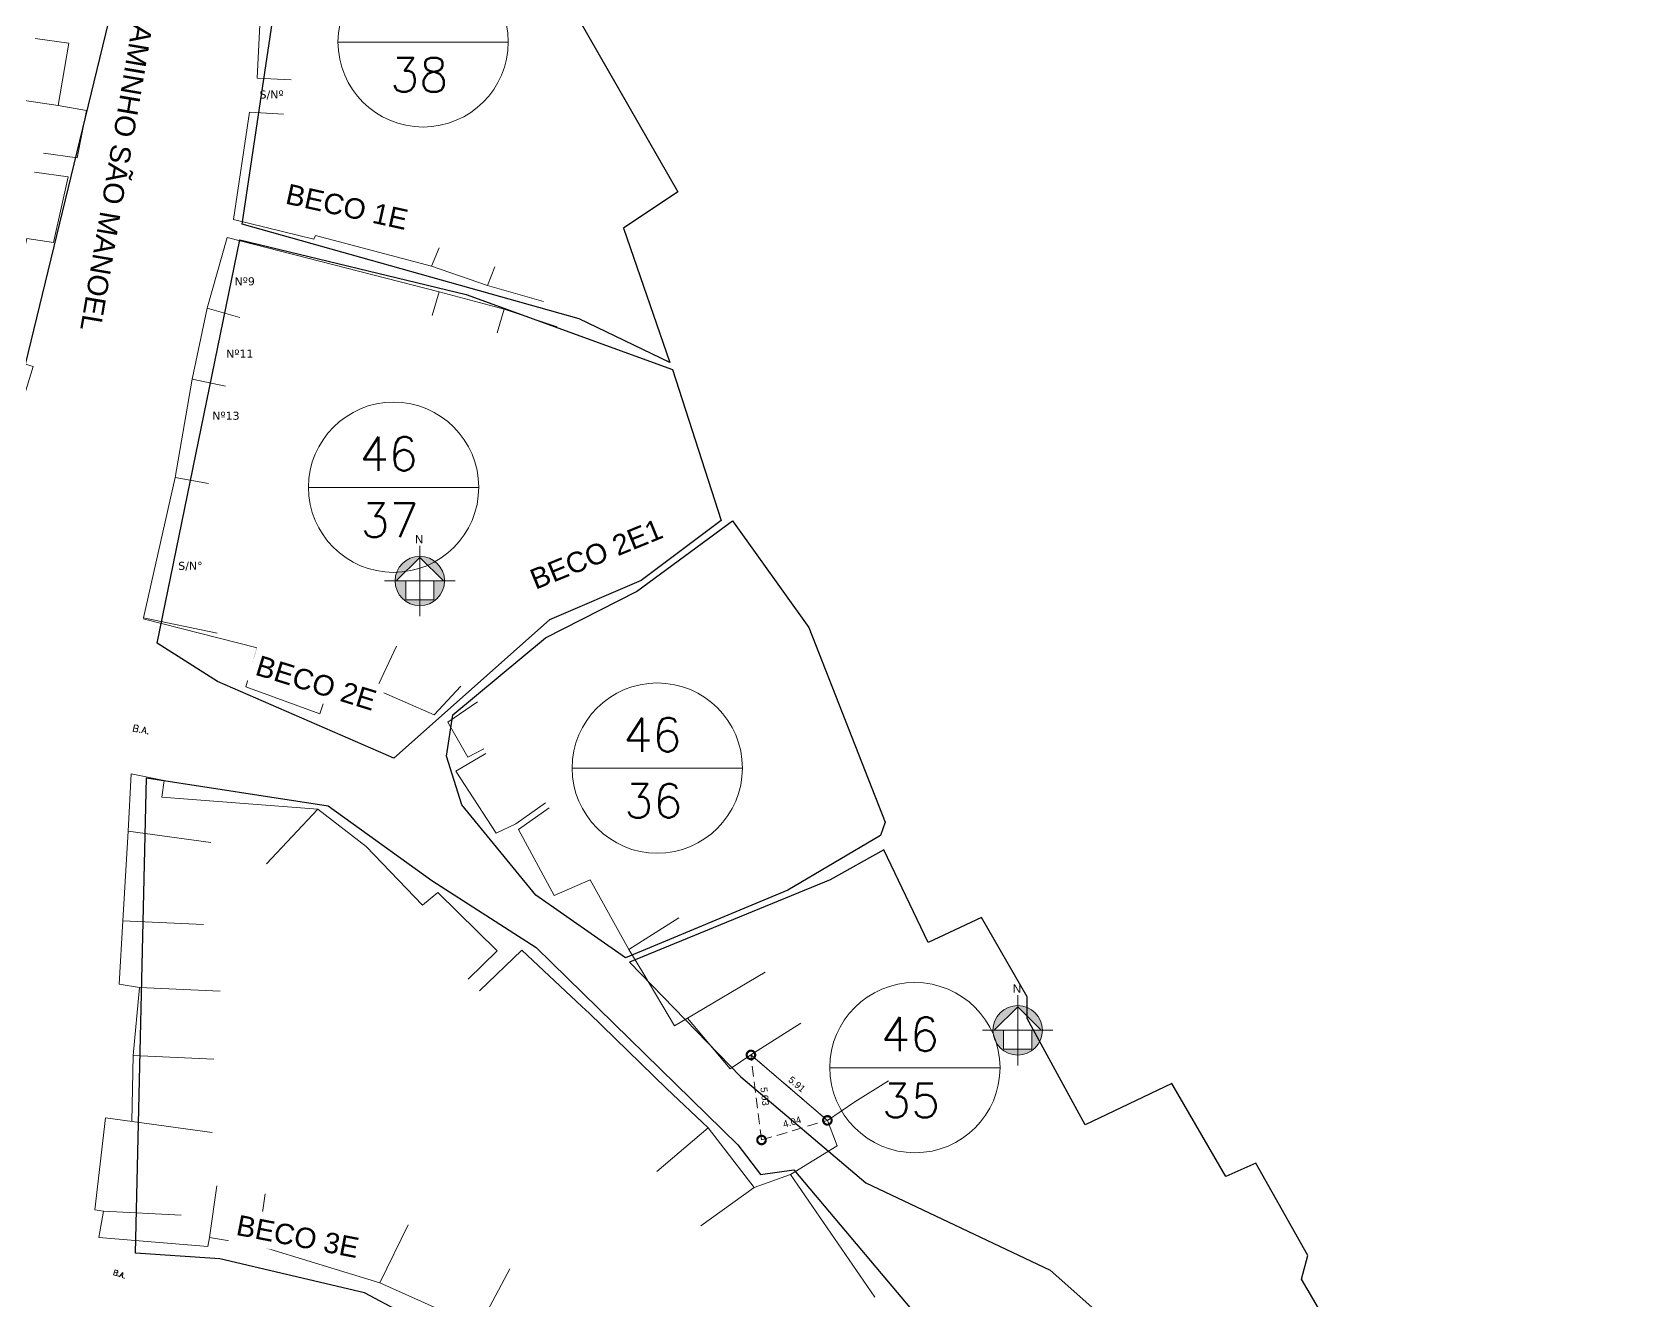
# Model space of a CAD drawing. Header units: metres. Extents: x 359188 to 359409, y 7352322 to 7352892.
# Drawn here: x 359277.8 to 359371.8, y 7352700.9 to 7352775.4 of the extents above; entities that cross this region are included whole.
import ezdxf
from ezdxf.enums import TextEntityAlignment as Align

# ---------------------------------------------------------------- set-up
doc = ezdxf.new("R2010")
doc.units = ezdxf.units.M
doc.header["$LTSCALE"] = 2.5
doc.set_wipeout_variables(frame=1)
doc.linetypes.add('AVT-LIN-ESTRADA DE TERRA', pattern=[0.7, 0.3, -0.1, 0.2, -0.1])
doc.linetypes.add('DLT-STY-LIN-HIDDEN', pattern=[0.375, 0.25, -0.125])
doc.layers.get('0').update_dxf_attribs({"color": 255, "lineweight": 13})
for name, color, linetype in [('0-quadras', 6, 'Continuous'), ('_COTAS', 1, 'Continuous'), ('ZZ-Carimbo Texto', 7, 'Continuous')]:
    doc.layers.add(name, color=color, linetype=linetype)
for name, color, linetype, lineweight, true_color in [('AVT-LT-CAD-ETIQUETA NUMERO DE CASA', 252, 'Continuous', 0, 0x858585), ('AVT-LT-URB-DIVISA TERRENO OU AL PREDIAL', 251, 'Continuous', 13, 0x5c5c5c), ('AVT-LT-VIA-ESTRADA DE TERRA', 8, 'AVT-LIN-ESTRADA DE TERRA', 30, 0x787878), ('AVT-PL-CAR-MARCO NORTE', 8, 'Continuous', 0, 0x828282)]:
    doc.layers.add(name, color=color, linetype=linetype, lineweight=lineweight, true_color=true_color)
for name, color, linetype, lineweight in [('AVT-LT-URB-CERCAS-ALAMBRADO OU CERCA VIVA-MISTA-MADEIRA-ARAME', 7, 'AVT-LIN-CERCAS TAPUME E ALAMBRADO', 5), ('COTAS', 7, 'Continuous', 9), ('DLT-C3-PRF-TUBULAÇÃO 3D -COLETOR', 2, 'Continuous', 20), ('TEXTO', 7, 'Continuous', 9)]:
    doc.layers.add(name, color=color, linetype=linetype, lineweight=lineweight)
doc.styles.add('CARIMBO', font='arial.ttf', dxfattribs={"height": 2})
doc.styles.add('PV_GAZ', font='arial.ttf', dxfattribs={"height": 0.5})
doc.styles.add('ROMANS', font='romans.shx', dxfattribs={"height": 0.65})
doc.styles.add('SABESP', font='ROMANS.shx')
doc.styles.get("Standard").update_dxf_attribs({"font": 'arial.ttf'})
doc.linetypes.add('AVT-LIN-CERCAS TAPUME E ALAMBRADO', pattern='A,0.9,-0.08,[132,ltypeshp.shx,S=0.08,R=0,X=-0.08,Y=0],-0.08', length=1.06)

# ---------------------------------------------------------------- blocks, each defined once
blk = doc.blocks.new('AVT-PL-MARCO_NORTE')
at = {"layer": 'AVT-PL-CAR-MARCO NORTE', "linetype": 'Continuous', "ltscale": 0.05}
h = blk.add_hatch(color=2, dxfattribs=at)
h.paths.add_polyline_path([(3.46, 0), (3.63, 0, 0.414214), (0, 3.63), (0, 3.46)])
h.paths.add_polyline_path([(3.63, 0), (2.07, 0), (2.07, -2.77), (0, -2.77), (0, -3.63, 0.414214)])
h.paths.add_polyline_path([(0, -2.77), (-2.07, -2.77), (-2.07, 0), (-3.46, 0), (-3.63, 0, 0.414214), (0, -3.63)])
h.paths.add_polyline_path([(0, 3.46), (0, 3.63, 0.414214), (-3.63, 0), (-3.46, 0)])
at = {"layer": 'AVT-PL-CAR-MARCO NORTE', "color": 1, "linetype": 'Continuous', "ltscale": 0.05}
for p, q in [((0, 5.18), (0, -5.18)), ((5.18, 0), (-5.18, 0))]:
    blk.add_line(p, q, dxfattribs=at)
at = {"layer": 'AVT-PL-CAR-MARCO NORTE', "color": 8, "linetype": 'Continuous', "ltscale": 0.05}
blk.add_lwpolyline([(2.07, -2.77), (-2.07, -2.77), (-2.07, 0), (-3.46, 0), (0, 3.46), (3.46, 0), (2.07, 0)], close=True, dxfattribs=at)
blk.add_circle((0, 0), 3.63, dxfattribs=at)
blk.add_solid([(-3.46, 0), (-3.46, 0), (0, 3.46)], dxfattribs=at)
at = {"layer": 'AVT-PL-CAR-MARCO NORTE', "color": 2, "linetype": 'Continuous', "ltscale": 0.05}
blk.add_text('N', height=1.21, dxfattribs=at).set_placement((-0.71, 5.52))
blk = doc.blocks.new('_DotSmall')
at = {"color": 0, "linetype": 'ByBlock', "const_width": 0.5}
blk.add_lwpolyline([(-0.0625, 0, 1), (0.0625, 0, 1)], format="xyb", close=True, dxfattribs=at)

msp = doc.modelspace()

# ---------------------------------------------------------------- linework, layer by layer
at = {"layer": '0-quadras', "color": 5, "lineweight": 30, "ltscale": 0.3}
msp.add_lwpolyline([(359347.913, 7352708.163), (359344.75, 7352713.628), (359339.662, 7352711.195), (359336.244, 7352717.444), (359336.244, 7352718.729), (359333.564, 7352723.389), (359330.443, 7352721.921), (359327.841, 7352727.353), (359324.682, 7352725.59), (359312.887, 7352720.756), (359319.429, 7352714.013), (359326.768, 7352707.794), (359337.601, 7352702.66), (359367.319, 7352676.244), (359371.835, 7352689.717), (359362.977, 7352694.2), (359359.232, 7352698.971), (359355.56, 7352696.696), (359352.366, 7352702.127), (359352.733, 7352703.521), (359349.686, 7352708.952)], close=True, dxfattribs=at)
at = {"layer": '_COTAS', "color": 8, "lineweight": 0, "true_color": 0x828282}
for p, q in [((359320.017, 7352715.297, 2.115), (359320.013, 7352715.291, 2.115)), ((359320.017, 7352715.297, 2.115), (359320.013, 7352715.291, 2.115)), ((359320.017, 7352715.297, 2.115), (359320.013, 7352715.291, 2.115)), ((359320.038, 7352715.308, 2.115), (359320.045, 7352715.309, 2.115)), ((359320.038, 7352715.308, 2.115), (359320.045, 7352715.309, 2.115)), ((359320.038, 7352715.308, 2.115), (359320.045, 7352715.309, 2.115)), ((359324.508, 7352711.453, 2.115), (359324.503, 7352711.448, 2.115)), ((359324.508, 7352711.453, 2.115), (359324.503, 7352711.448, 2.115)), ((359324.508, 7352711.453, 2.115), (359324.503, 7352711.448, 2.115)), ((359324.52, 7352711.451, 2.115), (359324.522, 7352711.444, 2.115)), ((359324.52, 7352711.451, 2.115), (359324.522, 7352711.444, 2.115)), ((359324.52, 7352711.451, 2.115), (359324.522, 7352711.444, 2.115)), ((359320.65, 7352710.298, 2.115), (359320.653, 7352710.291, 2.115)), ((359320.65, 7352710.298, 2.115), (359320.653, 7352710.291, 2.115)), ((359320.65, 7352710.298, 2.115), (359320.653, 7352710.291, 2.115)), ((359320.659, 7352710.312, 2.115), (359320.667, 7352710.313, 2.115)), ((359320.659, 7352710.312, 2.115), (359320.667, 7352710.313, 2.115)), ((359320.659, 7352710.312, 2.115), (359320.667, 7352710.313, 2.115))]:
    msp.add_line(p, q, dxfattribs=at)
at = {"layer": '_COTAS', "color": 251, "linetype": 'DLT-STY-LIN-HIDDEN', "lineweight": 5}
for p, q in [((359320.647, 7352710.31, 2.115), (359320.026, 7352715.307, 2.115)), ((359324.516, 7352711.463, 2.115), (359320.026, 7352715.307, 2.115)), ((359320.647, 7352710.31, 2.115), (359320.026, 7352715.307, 2.115)), ((359324.516, 7352711.463, 2.115), (359320.026, 7352715.307, 2.115)), ((359320.647, 7352710.31, 2.115), (359320.026, 7352715.307, 2.115)), ((359324.516, 7352711.463, 2.115), (359320.026, 7352715.307, 2.115)), ((359320.647, 7352710.31, 2.115), (359324.516, 7352711.463, 2.115)), ((359320.647, 7352710.31, 2.115), (359324.516, 7352711.463, 2.115)), ((359320.647, 7352710.31, 2.115), (359324.516, 7352711.463, 2.115))]:
    msp.add_line(p, q, dxfattribs=at)
at = {"layer": 'AVT-LT-URB-CERCAS-ALAMBRADO OU CERCA VIVA-MISTA-MADEIRA-ARAME', "ltscale": 2.5, "elevation": 2.189}
msp.add_lwpolyline([(359320.221, 7352707.514), (359322.35, 7352708.275), (359327.306, 7352701.071)], dxfattribs=at)
msp.add_lwpolyline([(359320.221, 7352707.514), (359322.35, 7352708.275), (359327.306, 7352701.071)], dxfattribs=at)
msp.add_lwpolyline([(359320.221, 7352707.514), (359322.35, 7352708.275), (359327.306, 7352701.071)], dxfattribs=at)
at = {"layer": 'AVT-LT-URB-DIVISA TERRENO OU AL PREDIAL', "flags": 128}
for points, elevation in [([(359299.862, 7352819.209), (359296.682, 7352819.118), (359295.145, 7352818.496), (359293.521, 7352816.712), (359292.82, 7352814.099), (359292.839, 7352811.885), (359292.295, 7352811.884), (359292.185, 7352804.935), (359291.75, 7352804.907), (359291.686, 7352797.466), (359292.145, 7352789.057), (359291.85, 7352783.393), (359291.318, 7352778.598), (359291.015, 7352772.682)], 1.568), ([(359299.862, 7352819.209), (359296.682, 7352819.118), (359295.145, 7352818.496), (359293.521, 7352816.712), (359292.82, 7352814.099), (359292.839, 7352811.885), (359292.295, 7352811.884), (359292.185, 7352804.935), (359291.75, 7352804.907), (359291.686, 7352797.466), (359292.145, 7352789.057), (359291.85, 7352783.393), (359291.318, 7352778.598), (359291.015, 7352772.682)], 1.568), ([(359279.964, 7352774.746), (359277.984, 7352775.025)], 2.137), ([(359279.964, 7352774.746), (359279.329, 7352771.089), (359280.996, 7352770.787), (359280.443, 7352768.005)], 2.137), ([(359291.015, 7352772.682), (359293.012, 7352772.58)], 1.568), ([(359279.329, 7352771.089), (359277.349, 7352771.368)], 2.097), ([(359290.57, 7352770.681), (359289.637, 7352764.381)], 1.568), ([(359290.57, 7352770.681), (359292.567, 7352770.579)], 1.568), ([(359280.443, 7352768.005), (359278.463, 7352768.284)], 2.137), ([(359279.93, 7352766.892), (359279.056, 7352763.039), (359277.502, 7352763.258), (359275.909, 7352756.345), (359277.861, 7352755.755), (359276.873, 7352752.482)], 2.243), ([(359279.93, 7352766.892), (359277.95, 7352767.171)], 2.243), ([(359307.84, 7352759.56), (359304.545, 7352760.516), (359301.257, 7352761.646), (359294.448, 7352763.45), (359294.359, 7352763.228), (359289.637, 7352764.381)], 2.29), ([(359289.268, 7352763.328), (359288.076, 7352759.17), (359287.204, 7352755.009), (359286.2, 7352749.226), (359284.347, 7352740.974), (359288.672, 7352740.087)], 1.568), ([(359289.268, 7352763.328), (359301.713, 7352760.143), (359305.534, 7352759.12), (359308.65, 7352758.07)], 2.231), ([(359301.257, 7352761.646), (359301.704, 7352762.728)], 2.094), ([(359304.545, 7352760.516), (359304.992, 7352761.598)], 2.052), ([(359301.713, 7352760.143), (359301.292, 7352758.744)], 2.045), ([(359288.076, 7352759.17), (359290.003, 7352758.635)], 1.568), ([(359305.534, 7352759.12), (359305.113, 7352757.721)], 2.042), ([(359287.204, 7352755.009), (359289.161, 7352754.599)], 1.568), ([(359286.2, 7352749.226), (359288.171, 7352748.884)], 1.568)]:
    msp.add_lwpolyline(points, dxfattribs=dict(at, elevation=elevation))
at = {"layer": 'AVT-LT-URB-DIVISA TERRENO OU AL PREDIAL', "ltscale": 2.5}
for points, elevation in [([(359284.327, 7352740.929), (359291.028, 7352739.229), (359290.364, 7352736.939), (359294.7, 7352735.354), (359295.476, 7352737.65), (359298.005, 7352736.774), (359299.197, 7352739.322)], 1.969), ([(359284.327, 7352740.929), (359291.028, 7352739.229), (359290.364, 7352736.939), (359294.7, 7352735.354), (359295.476, 7352737.65), (359298.005, 7352736.774), (359299.197, 7352739.322)], 1.969), ([(359284.327, 7352740.929), (359291.028, 7352739.229), (359290.364, 7352736.939), (359294.7, 7352735.354), (359295.476, 7352737.65), (359298.005, 7352736.774), (359299.197, 7352739.322)], 1.969), ([(359302.988, 7352736.96), (359301.413, 7352735.279), (359298.005, 7352736.774)], 1.969), ([(359302.988, 7352736.96), (359301.413, 7352735.279), (359298.005, 7352736.774)], 1.969), ([(359302.988, 7352736.96), (359301.413, 7352735.279), (359298.005, 7352736.774)], 1.969), ([(359304.344, 7352733.283), (359303.402, 7352732.803), (359302.221, 7352734.854), (359303.97, 7352736.04)], 1.911), ([(359304.344, 7352733.283), (359303.402, 7352732.803), (359302.221, 7352734.854), (359303.97, 7352736.04)], 1.911), ([(359304.344, 7352733.283), (359303.402, 7352732.803), (359302.221, 7352734.854), (359303.97, 7352736.04)], 1.911), ([(359307.96, 7352730.11), (359306.211, 7352728.876), (359305.053, 7352728.326), (359302.682, 7352731.985), (359304.449, 7352733.006)], 1.911), ([(359307.96, 7352730.11), (359306.211, 7352728.876), (359305.053, 7352728.326), (359302.682, 7352731.985), (359304.449, 7352733.006)], 1.911), ([(359307.96, 7352730.11), (359306.211, 7352728.876), (359305.053, 7352728.326), (359302.682, 7352731.985), (359304.449, 7352733.006)], 1.911), ([(359283.614, 7352731.814), (359283.439, 7352728.451), (359283.138, 7352723.186), (359282.926, 7352719.47), (359284.114, 7352719.272), (359283.738, 7352715.265), (359283.662, 7352711.404)], 2.515), ([(359283.614, 7352731.814), (359283.439, 7352728.451), (359283.138, 7352723.186), (359282.926, 7352719.47), (359284.114, 7352719.272), (359283.738, 7352715.265), (359283.662, 7352711.404)], 2.515), ([(359283.614, 7352731.814), (359283.439, 7352728.451), (359283.138, 7352723.186), (359282.926, 7352719.47), (359284.114, 7352719.272), (359283.738, 7352715.265), (359283.662, 7352711.404)], 2.515), ([(359283.614, 7352731.814), (359285.566, 7352731.421), (359285.42, 7352730.456), (359294.587, 7352729.753), (359291.572, 7352726.527)], 2.515), ([(359283.614, 7352731.814), (359285.566, 7352731.421), (359285.42, 7352730.456), (359294.587, 7352729.753), (359291.572, 7352726.527)], 2.515), ([(359283.614, 7352731.814), (359285.566, 7352731.421), (359285.42, 7352730.456), (359294.587, 7352729.753), (359291.572, 7352726.527)], 2.515), ([(359294.587, 7352729.753), (359297.422, 7352727.542), (359300.738, 7352724.1), (359301.642, 7352724.852), (359305.117, 7352721.414), (359303.415, 7352719.758)], 1.967), ([(359294.587, 7352729.753), (359297.422, 7352727.542), (359300.738, 7352724.1), (359301.642, 7352724.852), (359305.117, 7352721.414), (359303.415, 7352719.758)], 1.967), ([(359294.587, 7352729.753), (359297.422, 7352727.542), (359300.738, 7352724.1), (359301.642, 7352724.852), (359305.117, 7352721.414), (359303.415, 7352719.758)], 1.967), ([(359316.291, 7352717.475), (359315.529, 7352717.015), (359313.682, 7352720.155), (359312.861, 7352721.497), (359310.578, 7352725.601), (359308.462, 7352724.676), (359306.382, 7352728.557), (359308.178, 7352729.823)], 1.911), ([(359316.291, 7352717.475), (359315.529, 7352717.015), (359313.682, 7352720.155), (359312.861, 7352721.497), (359310.578, 7352725.601), (359308.462, 7352724.676), (359306.382, 7352728.557), (359308.178, 7352729.823)], 1.911), ([(359316.291, 7352717.475), (359315.529, 7352717.015), (359313.682, 7352720.155), (359312.861, 7352721.497), (359310.578, 7352725.601), (359308.462, 7352724.676), (359306.382, 7352728.557), (359308.178, 7352729.823)], 1.911), ([(359283.439, 7352728.451), (359288.306, 7352727.784)], 2.087), ([(359283.439, 7352728.451), (359288.306, 7352727.784)], 2.087), ([(359283.439, 7352728.451), (359288.306, 7352727.784)], 2.087), ([(359283.138, 7352723.186), (359287.872, 7352722.97)], 2.299), ([(359283.138, 7352723.186), (359287.872, 7352722.97)], 2.299), ([(359283.138, 7352723.186), (359287.872, 7352722.97)], 2.299), ([(359312.861, 7352721.497), (359315.786, 7352723.365)], 1.911), ([(359312.861, 7352721.497), (359315.786, 7352723.365)], 1.911), ([(359312.861, 7352721.497), (359315.786, 7352723.365)], 1.911), ([(359304.079, 7352719.076), (359306.574, 7352721.452), (359310.097, 7352718.147), (359310.526, 7352717.761), (359315.066, 7352713.334), (359317.509, 7352711.017)], 1.8), ([(359304.079, 7352719.076), (359306.574, 7352721.452), (359310.097, 7352718.147), (359310.526, 7352717.761), (359315.066, 7352713.334), (359317.509, 7352711.017)], 1.8), ([(359304.079, 7352719.076), (359306.574, 7352721.452), (359310.097, 7352718.147), (359310.526, 7352717.761), (359315.066, 7352713.334), (359317.509, 7352711.017)], 1.8), ([(359320.853, 7352720.164), (359316.291, 7352717.475), (359318.796, 7352714.485), (359320.026, 7352715.307), (359324.516, 7352711.463), (359326.129, 7352712.56), (359328.108, 7352713.791)], 1.911), ([(359320.853, 7352720.164), (359316.291, 7352717.475), (359318.796, 7352714.485), (359320.026, 7352715.307), (359324.516, 7352711.463), (359326.129, 7352712.56), (359328.108, 7352713.791)], 1.911), ([(359320.853, 7352720.164), (359316.291, 7352717.475), (359318.796, 7352714.485), (359320.026, 7352715.307), (359324.516, 7352711.463), (359326.129, 7352712.56), (359328.108, 7352713.791)], 1.911), ([(359284.114, 7352719.272), (359288.848, 7352719.056)], 2.299), ([(359284.114, 7352719.272), (359288.848, 7352719.056)], 2.299), ([(359284.114, 7352719.272), (359288.848, 7352719.056)], 2.299), ([(359320.026, 7352715.307), (359322.95, 7352717.175)], 2.085), ([(359320.026, 7352715.307), (359322.95, 7352717.175)], 2.085), ([(359320.026, 7352715.307), (359322.95, 7352717.175)], 2.085), ([(359283.738, 7352715.265), (359288.472, 7352715.049)], 2.299), ([(359283.738, 7352715.265), (359288.472, 7352715.049)], 2.299), ([(359283.738, 7352715.265), (359288.472, 7352715.049)], 2.299), ([(359324.516, 7352711.463), (359325.088, 7352709.96), (359322.35, 7352708.275)], 2.12), ([(359324.516, 7352711.463), (359325.088, 7352709.96), (359322.35, 7352708.275)], 2.12), ([(359324.516, 7352711.463), (359325.088, 7352709.96), (359322.35, 7352708.275)], 2.12), ([(359320.221, 7352707.514), (359317.089, 7352705.275)], 2.189), ([(359320.221, 7352707.514), (359317.089, 7352705.275)], 2.189), ([(359320.221, 7352707.514), (359317.089, 7352705.275)], 2.189)]:
    msp.add_lwpolyline(points, dxfattribs=dict(at, elevation=elevation))
for points in [[(359288.376, 7352710.749), (359282.106, 7352711.62), (359281.484, 7352706.211), (359281.987, 7352706.129), (359281.725, 7352704.582), (359288.121, 7352704.047), (359288.218, 7352704.588), (359291.061, 7352704.105), (359298.236, 7352701.916), (359304.041, 7352699.322)], [(359288.376, 7352710.749), (359282.106, 7352711.62), (359281.484, 7352706.211), (359281.987, 7352706.129), (359281.725, 7352704.582), (359288.121, 7352704.047), (359288.218, 7352704.588), (359291.061, 7352704.105), (359298.236, 7352701.916), (359304.041, 7352699.322)], [(359288.376, 7352710.749), (359282.106, 7352711.62), (359281.484, 7352706.211), (359281.987, 7352706.129), (359281.725, 7352704.582), (359288.121, 7352704.047), (359288.218, 7352704.588), (359291.061, 7352704.105), (359298.236, 7352701.916), (359304.041, 7352699.322)], [(359314.504, 7352708.465), (359317.509, 7352711.017), (359320.221, 7352707.514)], [(359314.504, 7352708.465), (359317.509, 7352711.017), (359320.221, 7352707.514)], [(359314.504, 7352708.465), (359317.509, 7352711.017), (359320.221, 7352707.514)], [(359288.218, 7352704.588), (359288.652, 7352707.621)], [(359288.218, 7352704.588), (359288.652, 7352707.621)], [(359288.218, 7352704.588), (359288.652, 7352707.621)], [(359291.061, 7352704.105), (359291.495, 7352707.138)], [(359291.061, 7352704.105), (359291.495, 7352707.138)], [(359291.061, 7352704.105), (359291.495, 7352707.138)], [(359281.987, 7352706.129), (359286.564, 7352705.886)], [(359281.987, 7352706.129), (359286.564, 7352705.886)], [(359281.987, 7352706.129), (359286.564, 7352705.886)], [(359298.236, 7352701.916), (359299.883, 7352705.335)], [(359298.236, 7352701.916), (359299.883, 7352705.335)], [(359298.236, 7352701.916), (359299.883, 7352705.335)], [(359304.041, 7352699.322), (359305.873, 7352702.741)], [(359304.041, 7352699.322), (359305.873, 7352702.741)], [(359304.041, 7352699.322), (359305.873, 7352702.741)]]:
    msp.add_lwpolyline(points, dxfattribs=at)
at = {"layer": 'COTAS', "ltscale": 4}
for p, q in [((359295.77, 7352774.808), (359305.77, 7352774.808)), ((359294.038, 7352748.646), (359304.038, 7352748.646)), ((359309.525, 7352732.15), (359319.525, 7352732.15)), ((359324.657, 7352714.553), (359334.657, 7352714.553))]:
    msp.add_line(p, q, dxfattribs=at)
at = {"layer": 'COTAS'}
for centre in [(359300.77, 7352774.816), (359299.038, 7352748.653), (359314.525, 7352732.158), (359329.657, 7352714.561)]:
    msp.add_circle(centre, 5, dxfattribs=at)

# ---------------------------------------------------------------- block references
at = {"layer": '_COTAS', "color": 251, "lineweight": 5}
for p, rotation in [((359320.026, 7352715.307, 2.115), 139.4352257527861), ((359320.026, 7352715.307, 2.115), 139.4352257527861), ((359320.026, 7352715.307, 2.115), 139.4352257527861), ((359320.026, 7352715.307, 2.115), 97.08905477710965), ((359320.026, 7352715.307, 2.115), 97.08905477710965), ((359320.026, 7352715.307, 2.115), 97.08905477710965), ((359324.516, 7352711.463, 2.115), 319.4352257527861), ((359324.516, 7352711.463, 2.115), 319.4352257527861), ((359324.516, 7352711.463, 2.115), 319.4352257527861), ((359324.516, 7352711.463, 2.115), 16.58650200756899), ((359324.516, 7352711.463, 2.115), 16.58650200756899), ((359324.516, 7352711.463, 2.115), 16.58650200756899), ((359320.647, 7352710.31, 2.115), 196.586502007569), ((359320.647, 7352710.31, 2.115), 196.586502007569), ((359320.647, 7352710.31, 2.115), 196.586502007569), ((359320.647, 7352710.31, 2.115), 277.0890547771097), ((359320.647, 7352710.31, 2.115), 277.0890547771097), ((359320.647, 7352710.31, 2.115), 277.0890547771097)]:
    msp.add_blockref('_DotSmall', p, dxfattribs=dict(at, rotation=rotation))
at = {"layer": 'AVT-LT-VIA-ESTRADA DE TERRA', "ltscale": 2.5, "xscale": 0.4, "yscale": 0.4, "zscale": 0.4}
for p in [(359300.577, 7352743.151), (359335.694, 7352716.753), (359335.694, 7352716.753), (359335.694, 7352716.753)]:
    msp.add_blockref('AVT-PL-MARCO_NORTE', p, dxfattribs=at)

# ---------------------------------------------------------------- texts
at = {"layer": '_COTAS', "color": 2, "char_height": 0.4, "attachment_point": 5, "style": 'PV_GAZ'}
for s, insert, rotation in [('\\A1;5.91', (359322.724, 7352713.581, 2.115), 319.62353), ('\\A1;5.91', (359322.724, 7352713.581, 2.115), 319.62353), ('\\A1;5.91', (359322.724, 7352713.581, 2.115), 319.62353), ('\\A1;5.03', (359320.838, 7352712.871, 2.115), 276.51272), ('\\A1;5.03', (359320.838, 7352712.871, 2.115), 276.51272), ('\\A1;5.03', (359320.838, 7352712.871, 2.115), 276.51272), ('\\A1;4.04', (359322.437, 7352711.371, 2.115), 16.13883), ('\\A1;4.04', (359322.437, 7352711.371, 2.115), 16.13883), ('\\A1;4.04', (359322.437, 7352711.371, 2.115), 16.13883)]:
    msp.add_mtext(s, dxfattribs=dict(at, insert=insert, rotation=rotation))
at = {"layer": 'AVT-LT-CAD-ETIQUETA NUMERO DE CASA', "char_height": 0.47, "attachment_point": 1}
for s, width, heights, insert in [('{\\fVerdana|b0|i0|c0|p34;S/Nº}', 1.72631, [0.54], (359291.164, 7352771.962, -990.674)), ('{\\fVerdana|b0|i0|c0|p34;Nº9}', 0.47, [0.574], (359289.692, 7352760.989, 410.643)), ('{\\fVerdana|b0|i0|c0|p34;Nº11}', 0.47, [0.574], (359289.198, 7352756.739, 410.643)), ('{\\fVerdana|b0|i0|c0|p34;Nº13}', 0.47, [0.574], (359288.384, 7352753.091, 410.643)), ('{\\fVerdana|b0|i0|c0|p34;S/N°}', 0.47, [0.574], (359286.387, 7352744.275, 410.643))]:
    msp.add_mtext_dynamic_manual_height_columns(s, width=width, gutter_width=1, heights=heights, dxfattribs=dict(at, insert=insert))
at = {"layer": 'DLT-C3-PRF-TUBULAÇÃO 3D -COLETOR', "color": 2, "linetype": 'AVT-LIN-ESTRADA DE TERRA', "lineweight": 20, "attachment_point": 5, "style": 'ROMANS'}
for insert, char_height, rotation in [((359284.214, 7352734.424), 0.4, 349.33114), ((359284.214, 7352734.424), 0.4, 349.33114), ((359282.946, 7352702.428), 0.3, 340.20832), ((359282.946, 7352702.428), 0.3, 340.20832)]:
    msp.add_mtext('B.A.', dxfattribs=dict(at, insert=insert, char_height=char_height, rotation=rotation))
at = {"layer": 'TEXTO', "style": 'SABESP'}
for s, p in [('38', (359300.539, 7352771.887)), ('46', (359298.748, 7352749.612)), ('37', (359298.807, 7352745.725)), ('46', (359314.235, 7352733.117)), ('36', (359314.294, 7352729.229)), ('46', (359329.367, 7352715.52)), ('35', (359329.426, 7352711.632))]:
    msp.add_text(s, height=2, dxfattribs=at).set_placement(p, align=Align.CENTER)

# ---------------------------------------------------------------- wipeouts: each hides what was drawn before it
at = {"linetype": 'Continuous', "ltscale": 4}
msp.add_wipeout([(359307.262, 7352742.104), (359315.231, 7352745.359), (359314.444, 7352747.286), (359306.474, 7352744.031)], dxfattribs=at).dxf.layer = 'ZZ-Carimbo Texto'

# ---------------------------------------------------------------- next in the draw order: wipeouts: each hides what was drawn before it
for points in [[(359284.186, 7352781.437), (359280.132, 7352757.659), (359282.422, 7352757.268), (359286.476, 7352781.047)], [(359292.235, 7352764.961), (359299.945, 7352763.262), (359300.393, 7352765.295), (359292.683, 7352766.994)], [(359307.262, 7352742.104), (359315.231, 7352745.359), (359314.444, 7352747.286), (359306.474, 7352744.031)], [(359290.424, 7352737.324), (359297.967, 7352734.994), (359298.581, 7352736.983), (359291.039, 7352739.313)], [(359289.349, 7352704.367), (359297.1, 7352702.87), (359297.495, 7352704.914), (359289.744, 7352706.412)]]:
    msp.add_wipeout(points, dxfattribs=at).dxf.layer = 'ZZ-Carimbo Texto'

# ---------------------------------------------------------------- next in the draw order: linework, layer by layer
at = {"layer": '0-quadras', "color": 5, "lineweight": 30, "ltscale": 0.3}
msp.add_lwpolyline([(359322.195, 7352724.982), (359312.666, 7352721.003), (359307.385, 7352724.685), (359303.043, 7352729.99), (359302.138, 7352732.854), (359302.508, 7352735.295), (359307.965, 7352739.809), (359313.309, 7352742.537), (359318.935, 7352746.678), (359323.429, 7352740.423), (359327.908, 7352728.973), (359327.626, 7352728.203)], close=True, dxfattribs=at)

# ---------------------------------------------------------------- next in the draw order: texts
at = {"layer": 'ZZ-Carimbo Texto', "linetype": 'Continuous', "ltscale": 4, "style": 'CARIMBO'}
msp.add_text('BECO 2E1', height=1.2, rotation=22.21757, dxfattribs=at).set_placement((359310.939, 7352744.729), align=Align.MIDDLE_CENTER)

# ---------------------------------------------------------------- next in the draw order: wipeouts: each hides what was drawn before it
at = {"linetype": 'Continuous', "ltscale": 4}
for points in [[(359284.186, 7352781.437), (359280.132, 7352757.659), (359282.422, 7352757.268), (359286.476, 7352781.047)], [(359292.235, 7352764.961), (359299.945, 7352763.262), (359300.393, 7352765.295), (359292.683, 7352766.994)], [(359290.424, 7352737.324), (359297.967, 7352734.994), (359298.581, 7352736.983), (359291.039, 7352739.313)], [(359289.349, 7352704.367), (359297.1, 7352702.87), (359297.495, 7352704.914), (359289.744, 7352706.412)]]:
    msp.add_wipeout(points, dxfattribs=at).dxf.layer = 'ZZ-Carimbo Texto'

# ---------------------------------------------------------------- next in the draw order: linework, layer by layer
at = {"layer": '0-quadras', "color": 5, "lineweight": 30, "ltscale": 0.3}
for points in [[(359309.945, 7352758.555), (359290.149, 7352764.111), (359292.04, 7352776.81), (359293.63, 7352814.91), (359294.222, 7352817.476), (359296.705, 7352818.987), (359299.208, 7352818.901), (359306.092, 7352800.981), (359301.589, 7352799.261), (359303.676, 7352793.223), (359304.847, 7352792.857), (359308.475, 7352785.156), (359305.802, 7352783.327), (359315.725, 7352766.008), (359312.54, 7352763.876), (359315.267, 7352755.988)], [(359318.268, 7352746.693), (359313.581, 7352743.18), (359308.184, 7352740.868), (359299.052, 7352732.744), (359288.695, 7352737.245), (359285.14, 7352739.49), (359289.997, 7352763.191), (359303.289, 7352759.978), (359315.412, 7352755.568)]]:
    msp.add_lwpolyline(points, close=True, dxfattribs=at)
for points in [[(359218.141, 7352776.721), (359222.784, 7352773.286), (359227.859, 7352779.323), (359235.693, 7352773.332), (359237.225, 7352775.978), (359255.21, 7352762.456), (359264.218, 7352758.975), (359263.614, 7352756.701), (359276.4, 7352751.68), (359282.795, 7352778.061)], [(359313.783, 7352692.571), (359297.334, 7352701.338), (359288.822, 7352703.319), (359283.885, 7352703.664), (359284.52, 7352731.58), (359295.202, 7352729.937), (359301.281, 7352725.547), (359307.41, 7352721.621), (359319.247, 7352710.023), (359320.585, 7352708.276), (359322.547, 7352708.566), (359330.08, 7352699.618)]]:
    msp.add_lwpolyline(points, dxfattribs=at)

# ---------------------------------------------------------------- next in the draw order: texts
at = {"layer": 'ZZ-Carimbo Texto', "linetype": 'Continuous', "ltscale": 4, "style": 'CARIMBO'}
for s, rotation, p in [('RUA CAMINHO SÃO MANOEL', 260.3236, (359283.191, 7352769.409)), ('BECO 1E', 347.57054, (359296.298, 7352765.131)), ('BECO 2E', 342.8363, (359294.487, 7352737.158)), ('BECO 3E', 349.06571, (359293.406, 7352704.644))]:
    msp.add_text(s, height=1.2, rotation=rotation, dxfattribs=at).set_placement(p, align=Align.MIDDLE_CENTER)

doc.saveas('drawing.dxf')
